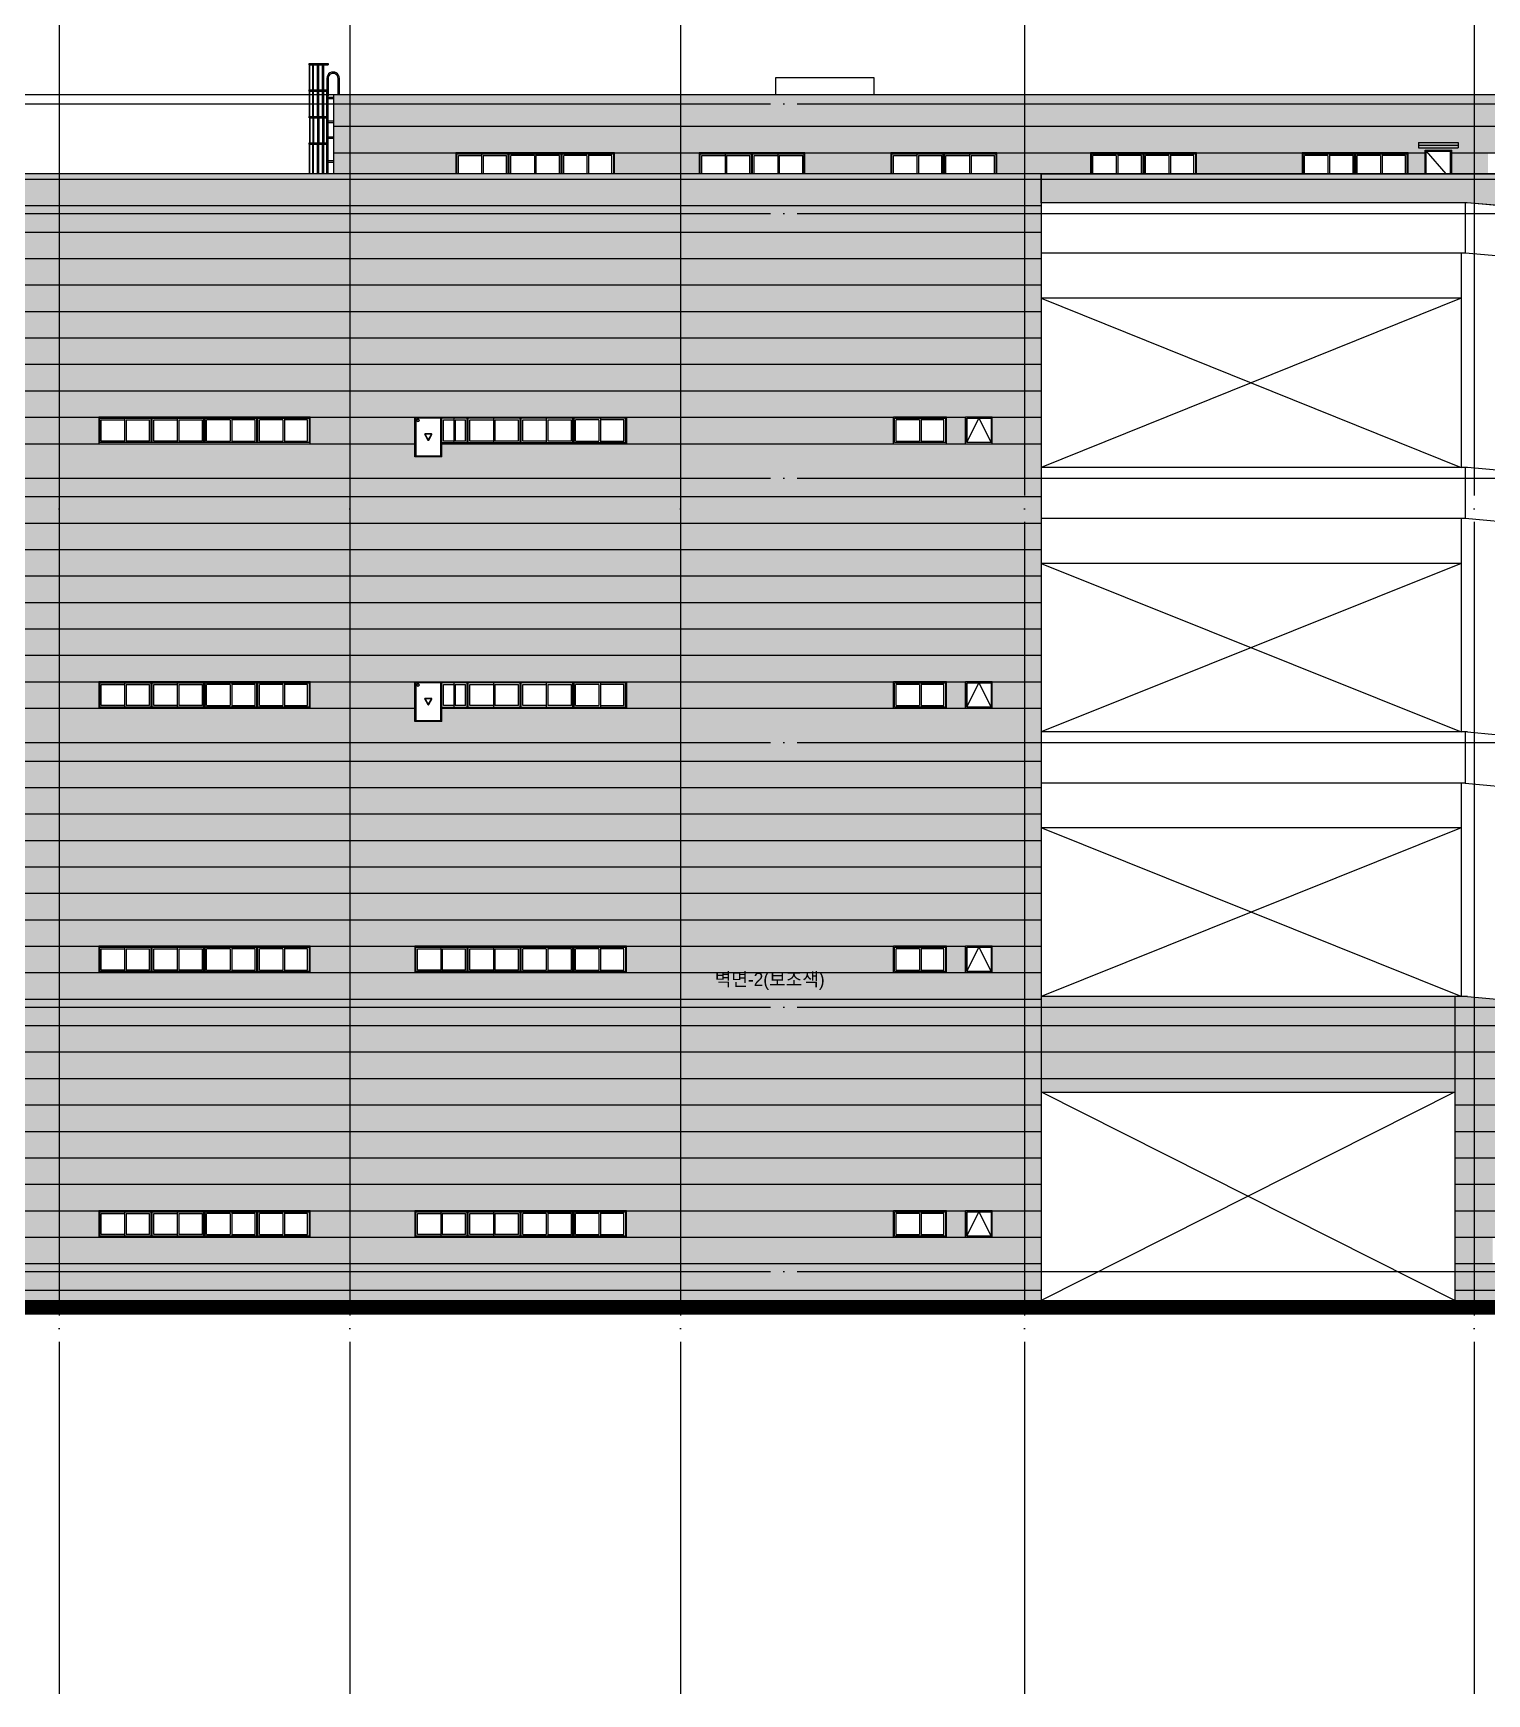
# Model space of a CAD drawing. Header units: millimetres. Extents: x 9068264 to 10076264, y 1307765 to 1705499.
# Drawn here: x 9256492 to 9311443, y 1510552 to 1573337 of the extents above; entities that cross this region are included whole.
import ezdxf
from ezdxf.enums import TextEntityAlignment as Align

# ---------------------------------------------------------------- set-up
doc = ezdxf.new("R2010")
doc.units = ezdxf.units.MM
doc.header["$LTSCALE"] = 1000
for name, pattern in [('03 단지-0902$0$HIDDEN', [0.375, 0.25, -0.125]), ('CEN', [6.2, 6, -0.1, 0, -0.1]), ('x-평면도$0$CEN', [6.2, 6, -0.1, 0, -0.1])]:
    doc.linetypes.add(name, pattern=pattern)
doc.layers.get('DEFPOINTS').update_dxf_attribs({"color": 151})
for name, color, linetype in [('A-FIN-5', 8, 'Continuous'), ('A-WAL-DRYWALL', 7, 'Continuous'), ('CEN', 1, 'CEN'), ('CON', 2, 'Continuous'), ('DOOR', 4, 'Continuous'), ('ELE-11', 7, 'Continuous'), ('ELE-8', 8, 'Continuous'), ('WID', 4, 'Continuous'), ('WIN', 4, 'Continuous'), ('x-평면도$0$A-중심선', 10, 'x-평면도$0$CEN'), ('도로체인', 6, 'Continuous')]:
    doc.layers.add(name, color=color, linetype=linetype)
for name, color, linetype, true_color in [('벽면1 (주조색)', 7, 'Continuous', 0xd3d1d2), ('벽면2 (보조색)', 7, 'Continuous', 0x888787), ('벽면3 (강조색)', 7, 'Continuous', 0x8b8871), ('벽면4 (강조색)', 7, 'Continuous', 0x575757)]:
    doc.layers.add(name, color=color, linetype=linetype, true_color=true_color)
doc.styles.add('돋움', font='')
doc.styles.get('돋움').set_extended_font_data('Dotum')

# ---------------------------------------------------------------- blocks, each defined once
blk = doc.blocks.new('AW-1')
at = {"ltscale": 0.1}
blk.add_wipeout([(0, 1000), (0, 0), (8000, 0), (8000, 1000)], dxfattribs=at).dxf.layer = 'DOOR'
at = {"layer": 'DOOR', "ltscale": 0.1}
for p, q in [((0, 1000), (0, 0)), ((8000, 1000), (0, 1000)), ((40, 960), (7960, 960)), ((40, 40), (40, 960)), ((7960, 960), (7960, 40)), ((8000, 0), (8000, 1000)), ((7960, 40), (40, 40)), ((0, 0), (8000, 0))]:
    blk.add_line(p, q, dxfattribs=at)
at = {"layer": 'DOOR', "color": 9, "ltscale": 0.1}
for p, q in [((100, 900), (980, 900)), ((100, 100), (100, 900)), ((980, 960), (980, 40)), ((1040, 900), (1920, 900)), ((1040, 900), (1040, 100)), ((1920, 100), (1920, 900)), ((1980, 40), (1980, 960)), ((2020, 40), (2020, 960)), ((2080, 900), (2970, 900)), ((2080, 100), (2080, 900)), ((2970, 960), (2970, 40)), ((3030, 900), (3920, 900)), ((3030, 900), (3030, 100)), ((3920, 100), (3920, 900)), ((3980, 40), (3980, 960)), ((4020, 40), (4020, 960)), ((4080, 100), (4080, 900)), ((4970, 900), (4080, 900)), ((4970, 900), (4970, 100)), ((5030, 960), (5030, 40)), ((5920, 900), (5030, 900)), ((5920, 100), (5920, 900)), ((5980, 40), (5980, 960)), ((6020, 40), (6020, 960)), ((6080, 100), (6080, 900)), ((6960, 900), (6080, 900)), ((6960, 900), (6960, 100)), ((7020, 960), (7020, 40)), ((7900, 900), (7020, 900)), ((7900, 100), (7900, 900)), ((980, 100), (100, 100)), ((1920, 100), (1040, 100)), ((2970, 100), (2080, 100)), ((3920, 100), (3030, 100)), ((4080, 100), (4970, 100)), ((5030, 100), (5920, 100)), ((6080, 100), (6960, 100)), ((7020, 100), (7900, 100))]:
    blk.add_line(p, q, dxfattribs=at)
blk = doc.blocks.new('RTRET')
at = {"ltscale": 0.1}
blk.add_wipeout([(131678, 216603), (130658, 216603), (130658, 217103), (123678, 217103), (123678, 218103), (131678, 218103)], dxfattribs=at).dxf.layer = 'WID'
for p, q in [((123678, 218103), (123678, 217103)), ((123678, 217103), (130658, 217103))]:
    blk.add_line(p, q)
at = {"layer": 'DOOR', "ltscale": 0.1}
for p, q in [((131678, 218103), (123678, 218103)), ((123678, 217103), (123678, 218103)), ((123718, 218063), (131638, 218063)), ((123718, 217143), (123718, 218063)), ((125658, 217143), (125658, 218063)), ((125698, 217143), (125698, 218063)), ((127658, 217143), (127658, 218063)), ((127698, 217143), (127698, 218063)), ((129658, 217143), (129658, 218063)), ((129698, 217143), (129698, 218063)), ((130658, 216603), (130658, 218063)), ((130698, 216643), (130698, 218063)), ((131638, 218063), (131638, 216643)), ((131678, 216603), (131678, 218103)), ((131678, 218103), (131678, 216603)), ((130658, 217103), (123678, 217103)), ((130658, 217143), (123718, 217143)), ((131638, 216643), (130698, 216643)), ((130658, 216603), (131678, 216603))]:
    blk.add_line(p, q, dxfattribs=at)
at = {"layer": 'DOOR', "color": 9, "ltscale": 0.1}
for p, q in [((123778, 218003), (124658, 218003)), ((123778, 217203), (123778, 218003)), ((124658, 218063), (124658, 217143)), ((124718, 218003), (125598, 218003)), ((124718, 218003), (124718, 217203)), ((125598, 217203), (125598, 218003)), ((125758, 217203), (125758, 218003)), ((126648, 218003), (125758, 218003)), ((126648, 218003), (126648, 217203)), ((126708, 218063), (126708, 217143)), ((127598, 218003), (126708, 218003)), ((127598, 217203), (127598, 218003)), ((127758, 217203), (127758, 218003)), ((128648, 218003), (127758, 218003)), ((128648, 218003), (128648, 217203)), ((128708, 218063), (128708, 217143)), ((129598, 218003), (128708, 218003)), ((129598, 217203), (129598, 218003)), ((129758, 217203), (129758, 218003)), ((130148, 218003), (129758, 218003)), ((130148, 218003), (130148, 217203)), ((130208, 218063), (130208, 217143)), ((130598, 218003), (130208, 218003)), ((130598, 217203), (130598, 218003)), ((124658, 217203), (123778, 217203)), ((125598, 217203), (124718, 217203)), ((125758, 217203), (126648, 217203)), ((126708, 217203), (127598, 217203)), ((127758, 217203), (128648, 217203)), ((128708, 217203), (129598, 217203)), ((129758, 217203), (130148, 217203)), ((130208, 217203), (130598, 217203))]:
    blk.add_line(p, q, dxfattribs=at)
at = {"layer": 'DOOR', "color": 10, "ltscale": 0.1, "elevation": 0}
for points in [[(131050, 217473), (131286, 217473, -0.575867), (131302, 217445), (131184, 217239, -0.580323), (131152, 217239), (131034, 217445, -0.575867)], [(131050, 217461), (131286, 217461, -0.575867), (131291, 217451), (131173, 217245, -0.580323), (131163, 217245), (131045, 217451, -0.575867)]]:
    blk.add_lwpolyline(points, format="xyb", close=True, dxfattribs=at)
at = {"layer": 'DOOR', "color": 10, "ltscale": 0.1}
blk.add_circle((131558, 217983), 43.8, dxfattribs=at)
at = {"layer": 'WID', "color": 1, "ltscale": 0.1}
for points in [[(131602, 217983, 1), (131514, 217983, 1)], [(131302, 217445), (131184, 217239, -0.580323), (131152, 217239), (131034, 217445, -0.575867), (131050, 217473), (131286, 217473, -0.575867)]]:
    blk.add_lwpolyline(points, format="xyb", close=True, dxfattribs=at)
blk.add_lwpolyline([(131296, 217461), (131168, 217236), (131039, 217461)], close=True, dxfattribs=at)

msp = doc.modelspace()

# ---------------------------------------------------------------- hatches: boundary and pattern name
at = {"layer": '벽면1 (주조색)'}
h = msp.add_hatch(color=256, dxfattribs=at)
h.dxf.hatch_style = 1
h.paths.add_polyline_path([(9227041.9, 1558817.6), (9227041.9, 1537267.6), (9225541.9, 1537267.6), (9225541.9, 1558817.6)], flags=16)
h.paths.add_polyline_path([(9223841.9, 1568017.6), (9280966.9, 1568017.6), (9280966.9, 1536817.6), (9223841.9, 1536817.6)])
at = {"layer": '벽면2 (보조색)'}
for points in [[(9294591.9, 1568017.6), (9280966.9, 1568017.6), (9280966.9, 1525417.6), (9294591.9, 1525417.6)], [(9280966.9, 1536817.6), (9223841.9, 1536817.6), (9223841.9, 1535417.6), (9225076.9, 1535417.6), (9225076.9, 1530417.6), (9227576.9, 1530417.6), (9227576.9, 1525417.6), (9235466.9, 1525417.6), (9280966.9, 1525417.6)]]:
    msp.add_hatch(color=256, dxfattribs=at).paths.add_polyline_path(points)
h = msp.add_hatch(color=256, dxfattribs=at)
h.paths.add_polyline_path([(9360432, 1527617.6), (9362432, 1527617.6), (9362432, 1525517.6), (9360432, 1525517.6)], flags=16)
h.paths.add_polyline_path([(9362909.3, 1528417.6), (9364465, 1528417.6), (9366020.7, 1528417.6), (9366020.7, 1525517.6), (9364465, 1525517.6), (9362909.3, 1525517.6)], flags=16)
h.paths.add_polyline_path([(9356271.3, 1527617.6), (9358392.6, 1527617.6), (9358392.6, 1525517.6), (9356271.3, 1525517.6)], flags=16)
h.paths.add_polyline_path([(9355745.8, 1527904), (9355745.8, 1527704), (9353124.4, 1527704), (9353124.4, 1527904)], flags=16)
h.paths.add_polyline_path([(9355495.8, 1525517.6), (9353374.4, 1525517.6), (9353374.4, 1527617.6), (9355495.8, 1527617.6)], flags=16)
h.paths.add_polyline_path([(9350006.7, 1525517.6), (9347006.7, 1525517.6), (9347006.7, 1527617.6), (9350006.7, 1527617.6)], flags=16)
h.paths.add_polyline_path([(9346756.7, 1527704), (9350256.7, 1527704), (9350256.7, 1527904), (9346756.7, 1527904)], flags=16)
h.paths.add_polyline_path([(9342707.9, 1530517.6), (9345707.9, 1530517.6), (9345707.9, 1525517.6), (9342707.9, 1525517.6)], flags=16)
h.paths.add_polyline_path([(9331555, 1529517.6), (9334555, 1529517.6), (9334555, 1525517.6), (9331555, 1525517.6)], flags=16)
h.paths.add_polyline_path([(9311666.9, 1526817.6), (9314667.1, 1526817.6), (9314667.1, 1527817.6), (9311666.9, 1527817.6)], flags=16)
h.paths.add_polyline_path([(9294591.9, 1536917.6), (9294591.9, 1533287.6), (9310241.9, 1533287.6), (9310241.9, 1525417.6), (9367466.8, 1525417.6), (9367466.8, 1531625.9), (9310620.9, 1536917.6)])
at = {"layer": '벽면3 (강조색)', "true_color": 0xa09583}
h = msp.add_hatch(color=252, dxfattribs=at)
h.dxf.hatch_style = 1
h.paths.add_polyline_path([(9370191.9, 1571017.6), (9267841.9, 1571017.6), (9267841.9, 1568017.6), (9272466.9, 1568017.6), (9272466.9, 1568817.6), (9278466.9, 1568817.6), (9278466.9, 1568017.6), (9281666.6, 1568017.6), (9281666.6, 1568817.5), (9285666.6, 1568817.5), (9285666.6, 1568017.6), (9288916.8, 1568017.6), (9288916.8, 1568817.6), (9292916.8, 1568817.5), (9292916.8, 1568017.6), (9296467, 1568017.6), (9296467, 1568817.6), (9300467, 1568817.6), (9300467, 1568017.6), (9304466.4, 1568017.6), (9304466.4, 1568817.6), (9308466.4, 1568817.6), (9308466.4, 1568017.6), (9309116.9, 1568017.6), (9309116.9, 1568917.6), (9310116.9, 1568917.6), (9310116.9, 1568017.6), (9311491.9, 1568017.6), (9311491.9, 1568817.6), (9313491.9, 1568817.6), (9313491.9, 1568017.6), (9314016.9, 1568017.6), (9314016.9, 1569217.6), (9319916.9, 1569217.6), (9319916.9, 1568017.6), (9325069.9, 1568017.6), (9333069.9, 1568017.6), (9350062.1, 1568017.6), (9356062.1, 1568017.6), (9362066.9, 1568017.6), (9362066.9, 1568817.6), (9364866.9, 1568817.6), (9364866.9, 1568017.6), (9370191.9, 1568017.6)])
h.paths.add_polyline_path([(9354966.9, 1568817.6), (9348966.9, 1568817.6), (9348966.9, 1569817.6), (9354966.9, 1569817.6)], flags=16)
at = {"layer": '벽면4 (강조색)'}
h = msp.add_hatch(color=250, dxfattribs=at)
h.dxf.hatch_style = 1
h.paths.add_polyline_path([(9294591.9, 1568017.6), (9294591.9, 1566917.6), (9310701.5, 1566917.6), (9367466.8, 1562094.4), (9367466.8, 1559183.9), (9367168.4, 1559209.3), (9367168.4, 1551653.7), (9367466.8, 1551625.9), (9367466.8, 1548683.2), (9367168.8, 1548711), (9367168.8, 1541653.7), (9367466.8, 1541625.9), (9367466.8, 1538683.2), (9367168.8, 1538711), (9367168.8, 1531653.7), (9367466.8, 1531625.9), (9367466.8, 1525417.6), (9381091.9, 1525417.6), (9381091.9, 1568017.6)])

# ---------------------------------------------------------------- linework, layer by layer
msp.add_lwpolyline([(9294591.9, 1568017.6), (9381091.9, 1568017.6), (9381091.9, 1525417.6), (9367466.8, 1525417.6), (9367466.8, 1531625.9), (9367168.8, 1531653.7), (9367168.8, 1538711), (9367466.8, 1538683.2), (9367466.8, 1541625.9), (9367168.8, 1541653.7), (9367168.8, 1548711), (9367466.8, 1548683.2), (9367466.8, 1551625.9), (9367168.4, 1551653.7), (9367168.4, 1559209.3), (9367466.8, 1559183.9), (9367466.8, 1562094.4), (9310701.5, 1566917.6), (9294591.9, 1566917.6), (9294591.9, 1568017.6)])
at = {"layer": 'A-FIN-5', "color": 8}
for p, q in [((9310966.9, 1571017.6), (9310966.9, 1568017.6)), ((9293966.9, 1570817.6), (9293966.9, 1568017.6)), ((9267841.9, 1569817.6), (9294591.9, 1569817.6)), ((9294591.9, 1569817.6), (9370191.9, 1569817.6)), ((9267841.9, 1568817.6), (9294591.9, 1568817.6)), ((9294591.9, 1568817.6), (9309116.9, 1568817.6)), ((9310116.9, 1568817.6), (9314016.9, 1568817.6)), ((9223841.9, 1567817.5), (9294591.9, 1567817.5)), ((9257466.9, 1568017.6), (9257466.9, 1525417.6)), ((9268466.9, 1568017.6), (9268466.9, 1525417.6)), ((9280966.9, 1568017.6), (9280966.9, 1525417.6)), ((9294591.9, 1567817.5), (9381091.9, 1567817.5)), ((9223841.9, 1566817.6), (9294591.9, 1566817.6)), ((9223841.9, 1565817.6), (9294591.9, 1565817.6)), ((9223841.9, 1564817.6), (9294591.9, 1564817.6)), ((9223841.9, 1563817.6), (9294591.9, 1563817.6)), ((9223841.9, 1562817.6), (9294591.9, 1562817.6)), ((9294591.9, 1563317.6), (9310468.8, 1556917.6)), ((9310468.8, 1563317.6), (9294591.9, 1556917.6)), ((9223841.9, 1561817.6), (9294591.9, 1561817.6)), ((9223841.9, 1560817.6), (9294591.9, 1560817.6)), ((9223841.9, 1559817.6), (9294591.9, 1559817.6)), ((9223841.9, 1558817.6), (9294591.9, 1558817.6)), ((9227041.9, 1557817.6), (9294591.9, 1557817.6)), ((9227041.9, 1555817.6), (9294591.9, 1555817.6)), ((9227041.9, 1554817.6), (9294591.9, 1554817.6)), ((9227041.9, 1553817.6), (9294591.9, 1553817.6)), ((9227041.9, 1552817.6), (9294591.9, 1552817.6)), ((9294591.9, 1553287.6), (9310468.8, 1546917.6)), ((9310468.8, 1553287.6), (9294591.9, 1546917.6)), ((9227041.9, 1551817.6), (9294591.9, 1551817.6)), ((9227041.9, 1550817.6), (9294591.9, 1550817.6)), ((9227041.9, 1549817.6), (9294591.9, 1549817.6)), ((9227041.9, 1548817.6), (9294591.9, 1548817.6)), ((9227041.9, 1547817.6), (9294591.9, 1547817.6)), ((9227041.9, 1545817.6), (9294592.3, 1545817.6)), ((9227041.9, 1544817.6), (9294592.3, 1544817.6)), ((9227041.9, 1543817.6), (9294592.3, 1543817.6)), ((9310468.8, 1543287.6), (9294591.9, 1536917.6)), ((9310468.8, 1536917.6), (9294591.9, 1543287.6)), ((9227041.9, 1542817.6), (9294591.9, 1542817.6)), ((9227041.9, 1541817.6), (9294591.9, 1541817.6)), ((9227041.9, 1540817.6), (9294591.9, 1540817.6)), ((9227041.9, 1539817.6), (9294591.9, 1539817.6)), ((9227041.9, 1538817.6), (9294591.9, 1538817.6)), ((9227041.9, 1537817.6), (9294591.9, 1537817.6)), ((9223841.9, 1536817.6), (9294591.9, 1536817.6)), ((9223841.9, 1535817.6), (9294591.9, 1535817.6)), ((9294591.9, 1535817.6), (9322508.9, 1535817.6)), ((9225076.9, 1534817.6), (9294591.9, 1534817.6)), ((9294591.9, 1534817.6), (9333234.6, 1534817.6)), ((9225076.9, 1533817.6), (9294591.9, 1533817.6)), ((9294591.9, 1533817.6), (9343960.2, 1533817.6)), ((9294591.9, 1533317.6), (9310241.9, 1525417.6)), ((9310241.9, 1533317.6), (9294591.9, 1525417.6)), ((9225076.9, 1532817.6), (9294591.9, 1532817.6)), ((9310241.9, 1532817.6), (9354685.8, 1532817.6)), ((9225076.9, 1531817.6), (9294591.9, 1531817.6)), ((9310241.9, 1531817.6), (9365411.5, 1531817.6)), ((9225076.9, 1530817.6), (9294591.9, 1530817.6)), ((9310241.9, 1530817.6), (9367466.8, 1530817.6)), ((9227576.9, 1529817.6), (9294591.9, 1529817.6)), ((9310241.9, 1529817.6), (9342707.9, 1529817.6)), ((9227576.9, 1528817.6), (9294591.9, 1528817.6)), ((9310241.9, 1528817.6), (9331555, 1528817.6)), ((9227576.9, 1527817.6), (9294591.9, 1527817.6)), ((9310241.9, 1527817.6), (9331555, 1527817.6)), ((9227576.9, 1526817.6), (9294591.9, 1526817.6)), ((9310241.9, 1526817.6), (9321041.9, 1526817.6)), ((9227576.9, 1525817.6), (9294591.9, 1525817.6)), ((9310241.9, 1525817.6), (9321041.9, 1525817.6))]:
    msp.add_line(p, q, dxfattribs=at)
at = {"layer": 'A-WAL-DRYWALL'}
for p, q in [((9284566.9, 1571017.6), (9284566.9, 1571667.6)), ((9284566.9, 1571667.6), (9288266.9, 1571667.6)), ((9288266.9, 1571667.6), (9288266.9, 1571017.6)), ((9267841.9, 1571017.6), (9370191.9, 1571017.6)), ((9267841.9, 1571017.6), (9267841.9, 1568017.6))]:
    msp.add_line(p, q, dxfattribs=at)
at = {"layer": 'CEN'}
msp.add_line((9309156.9, 1568877.6), (9309897.7, 1568017.6), dxfattribs=at)
at = {"layer": 'CON'}
for p, q in [((9294591.9, 1568017.6), (9223841.9, 1568017.6)), ((9294591.9, 1568017.6), (9294591.9, 1525417.6)), ((9381091.9, 1568017.6), (9294591.9, 1568017.6)), ((9304518.3, 1568017.6), (9304768.3, 1568017.6)), ((9310701.5, 1566917.6), (9294591.9, 1566917.6)), ((9310620.9, 1566917.6), (9310620.9, 1565017.6)), ((9367466.8, 1562094.4), (9310701.5, 1566917.6)), ((9310620.9, 1565017.6), (9294591.9, 1565017.6)), ((9367466.8, 1560187.6), (9310620.9, 1565017.6)), ((9310468.8, 1563317.6), (9294591.9, 1563317.6)), ((9310710.7, 1556917.6), (9294591.9, 1556917.6)), ((9310620.9, 1556917.6), (9310620.9, 1554987.6)), ((9367466.8, 1551625.9), (9310710.7, 1556917.6)), ((9310620.9, 1554987.6), (9294591.9, 1554987.6)), ((9367466.8, 1549687.6), (9310620.9, 1554987.6)), ((9310468.8, 1553287.6), (9294591.9, 1553287.6)), ((9310710.7, 1546917.6), (9294591.9, 1546917.6)), ((9294591.9, 1546817.5), (9294591.9, 1543317.5)), ((9310620.9, 1546917.6), (9310620.9, 1544987.6)), ((9310710.7, 1546917.6), (9367466.8, 1541625.9)), ((9310620.9, 1544987.6), (9294591.9, 1544987.6)), ((9310620.9, 1544987.6), (9367466.8, 1539687.6)), ((9294591.9, 1543917.5), (9294591.9, 1543317.5)), ((9310468.8, 1543287.6), (9294591.9, 1543287.6)), ((9310710.7, 1536917.6), (9294591.9, 1536917.6)), ((9310241.9, 1525417.6), (9310241.9, 1536917.6)), ((9310710.7, 1536917.6), (9367466.8, 1531625.9)), ((9310241.9, 1533287.6), (9294591.9, 1533287.6))]:
    msp.add_line(p, q, dxfattribs=at)
for points in [[(9199260.9, 1542867.3), (9201696, 1543217.6), (9202417.7, 1542542.8), (9203728.3, 1541317.6), (9205087.5, 1540317.6), (9208021.3, 1537692.5), (9212255.8, 1535977.6), (9222894.3, 1535977.6), (9222894.3, 1535417.6), (9225076.9, 1535417.6), (9225076.9, 1530417.6), (9227576.9, 1530417.6), (9227576.9, 1525417.6), (9388239.8, 1525417.6), (9388249.6, 1535947.6), (9388672.3, 1535947.6), (9398173.3, 1529707.6), (9412482.1, 1524897.6), (9462894.1, 1524897.6)], [(9199268, 1542817.8), (9201679.4, 1543164.6), (9202383.6, 1542506.3), (9203696.3, 1541279), (9205055.9, 1540278.7), (9207994.5, 1537649.5), (9212246, 1535927.6), (9222844.3, 1535927.6), (9222844.3, 1535367.6), (9225026.9, 1535367.6), (9225026.9, 1530367.6), (9227526.9, 1530367.6), (9227526.9, 1525367.6), (9388289.7, 1525367.6), (9388299.5, 1535897.6), (9388657.3, 1535897.6), (9398151.2, 1529662.2), (9412473.9, 1524847.6), (9462894.1, 1524847.6)], [(9199275.1, 1542768.3), (9201662.8, 1543111.7), (9202349.4, 1542469.8), (9203664.3, 1541240.5), (9205024.4, 1540239.8), (9207967.7, 1537606.4), (9212236.3, 1535877.6), (9222794.3, 1535877.6), (9222794.3, 1535317.6), (9224976.9, 1535317.6), (9224976.9, 1530317.6), (9227476.9, 1530317.6), (9227476.9, 1525317.6), (9388339.7, 1525317.6), (9388349.5, 1535847.6), (9388642.4, 1535847.6), (9398129.2, 1529616.9), (9412465.8, 1524797.6), (9462894.1, 1524797.6)], [(9199282.3, 1542718.8), (9201646.2, 1543058.8), (9202315.3, 1542433.3), (9203632.3, 1541202), (9204992.8, 1540201), (9207940.8, 1537563.3), (9212226.6, 1535827.6), (9222744.3, 1535827.6), (9222744.3, 1535267.6), (9224926.9, 1535267.6), (9224926.9, 1530267.6), (9227426.9, 1530267.6), (9227426.9, 1525267.6), (9388389.7, 1525267.6), (9388399.4, 1535797.6), (9388627.4, 1535797.6), (9398107.1, 1529571.5), (9412457.6, 1524747.6), (9462894.1, 1524747.6)], [(9199289.4, 1542669.3), (9201629.5, 1543005.9), (9202281.1, 1542396.7), (9203600.3, 1541163.4), (9204961.3, 1540162.1), (9207914, 1537520.3), (9212216.8, 1535777.6), (9222694.3, 1535777.6), (9222694.3, 1535217.6), (9224876.9, 1535217.6), (9224876.9, 1530217.6), (9227376.9, 1530217.6), (9227376.9, 1525217.6), (9388439.6, 1525217.6), (9388449.4, 1535747.6), (9388612.5, 1535747.6), (9398085.1, 1529526.2), (9412449.4, 1524697.6), (9462894.1, 1524697.6)], [(9199296.5, 1542619.9), (9201612.9, 1542953), (9202247, 1542360.2), (9203568.3, 1541124.9), (9204929.7, 1540123.3), (9207887.1, 1537477.2), (9212207.1, 1535727.6), (9222644.3, 1535727.6), (9222644.3, 1535167.6), (9224826.9, 1535167.6), (9224826.9, 1530167.6), (9227326.9, 1530167.6), (9227326.9, 1525167.6), (9388489.6, 1525167.6), (9388499.4, 1535697.6), (9388597.5, 1535697.6), (9398063, 1529480.9), (9412441.2, 1524647.6), (9462894.1, 1524647.6)], [(9199303.6, 1542570.4), (9201596.3, 1542900.1), (9202212.8, 1542323.7), (9203536.3, 1541086.4), (9204898.2, 1540084.4), (9207860.3, 1537434.1), (9212197.3, 1535677.6), (9222594.3, 1535677.6), (9222594.3, 1535117.6), (9224776.9, 1535117.6), (9224776.9, 1530117.6), (9227276.9, 1530117.6), (9227276.9, 1525117.6), (9388539.5, 1525117.6), (9388549.3, 1535647.6), (9388582.6, 1535647.6), (9398041, 1529435.5), (9412433, 1524597.6), (9462894.1, 1524597.6)], [(9199310.7, 1542520.9), (9201579.7, 1542847.2), (9202178.7, 1542287.2), (9203504.3, 1541047.8), (9204866.6, 1540045.6), (9207833.4, 1537391), (9212187.6, 1535627.6), (9222544.3, 1535627.6), (9222544.3, 1535067.6), (9224726.9, 1535067.6), (9224726.9, 1530067.6), (9227226.9, 1530067.6), (9227226.9, 1525067.6), (9388589.5, 1525067.6), (9388599.2, 1535576.8), (9398018.9, 1529390.2), (9412424.9, 1524547.6), (9462894.1, 1524547.6)], [(9199317.9, 1542471.4), (9201563, 1542794.3), (9202144.6, 1542250.6), (9203472.3, 1541009.3), (9204835, 1540006.7), (9207806.6, 1537348), (9212177.9, 1535577.6), (9222494.3, 1535577.6), (9222494.3, 1535017.6), (9224676.9, 1535017.6), (9224676.9, 1530017.6), (9227176.9, 1530017.6), (9227176.9, 1525017.6), (9388639.4, 1525017.6), (9388649.2, 1535484.2), (9397996.9, 1529344.9), (9412416.7, 1524497.6), (9462894.1, 1524497.6)], [(9199325, 1542421.9), (9201546.4, 1542741.4), (9202110.4, 1542214.1), (9203440.3, 1540970.8), (9204803.5, 1539967.8), (9207779.7, 1537304.9), (9212168.1, 1535527.6), (9222444.3, 1535527.6), (9222444.3, 1534967.6), (9224626.9, 1534967.6), (9224626.9, 1529967.6), (9227126.9, 1529967.6), (9227126.9, 1524967.6), (9388689.4, 1524967.6), (9388699.1, 1535391.6), (9397974.8, 1529299.5), (9412408.5, 1524447.6), (9462894.1, 1524447.6)], [(9199332.1, 1542372.4), (9201529.8, 1542688.5), (9202076.3, 1542177.6), (9203408.3, 1540932.2), (9204771.9, 1539929), (9207752.9, 1537261.8), (9212158.4, 1535477.6), (9222394.3, 1535477.6), (9222394.3, 1534917.6), (9224576.9, 1534917.6), (9224576.9, 1529917.6), (9227076.9, 1529917.6), (9227076.9, 1524917.6), (9388739.3, 1524917.6), (9388749, 1535299), (9397952.8, 1529254.2), (9412400.3, 1524397.6), (9462894.1, 1524397.6)]]:
    msp.add_lwpolyline(points, dxfattribs=at)
at = {"layer": 'DOOR', "ltscale": 0.1}
for p, q in [((9272466.9, 1568817.6), (9272466.9, 1568017.6)), ((9278466.9, 1568817.6), (9272466.9, 1568817.6)), ((9272506.9, 1568777.6), (9278426.9, 1568777.6)), ((9272506.9, 1568017.6), (9272506.9, 1568777.6)), ((9278426.9, 1568777.6), (9278426.9, 1568017.6)), ((9278466.9, 1568017.6), (9278466.9, 1568817.6)), ((9281666.6, 1568817.6), (9281666.6, 1568017.6)), ((9285666.6, 1568817.6), (9281666.6, 1568817.6)), ((9281706.6, 1568777.6), (9285626.6, 1568777.6)), ((9281706.6, 1568017.6), (9281706.6, 1568777.6)), ((9285626.6, 1568777.6), (9285626.6, 1568017.6)), ((9285666.6, 1568017.6), (9285666.6, 1568817.6)), ((9288916.8, 1568817.6), (9288916.8, 1568017.6)), ((9292916.8, 1568817.6), (9288916.8, 1568817.6)), ((9288956.8, 1568777.6), (9292876.8, 1568777.6)), ((9288956.8, 1568017.6), (9288956.8, 1568777.6)), ((9292876.8, 1568777.6), (9292876.8, 1568017.6)), ((9292916.8, 1568017.6), (9292916.8, 1568817.6)), ((9296467, 1568817.6), (9296467, 1568017.6)), ((9300467, 1568817.6), (9296467, 1568817.6)), ((9296507, 1568777.6), (9300427, 1568777.6)), ((9296507, 1568017.6), (9296507, 1568777.6)), ((9300427, 1568777.6), (9300427, 1568017.6)), ((9300467, 1568017.6), (9300467, 1568817.6)), ((9304466.4, 1568817.6), (9304466.4, 1568017.6)), ((9308466.4, 1568817.6), (9304466.4, 1568817.6)), ((9304506.4, 1568777.6), (9308426.4, 1568777.6)), ((9304506.4, 1568017.6), (9304506.4, 1568777.6)), ((9308426.4, 1568777.6), (9308426.4, 1568017.6)), ((9308466.4, 1568017.6), (9308466.4, 1568817.6))]:
    msp.add_line(p, q, dxfattribs=at)
at = {"layer": 'DOOR', "color": 9, "ltscale": 0.1}
for p, q in [((9272566.9, 1568717.6), (9273436.9, 1568717.6)), ((9272566.9, 1568017.6), (9272566.9, 1568717.6)), ((9273436.9, 1568777.6), (9273436.9, 1568017.6)), ((9273496.9, 1568717.6), (9274386.9, 1568717.6)), ((9273496.9, 1568717.6), (9273496.9, 1568017.6)), ((9274386.9, 1568017.6), (9274386.9, 1568717.6)), ((9274446.9, 1568017.6), (9274446.9, 1568777.6)), ((9274486.9, 1568017.6), (9274486.9, 1568777.6)), ((9274546.9, 1568017.6), (9274546.9, 1568717.6)), ((9275436.9, 1568717.6), (9274546.9, 1568717.6)), ((9275436.9, 1568717.6), (9275436.9, 1568017.6)), ((9275496.9, 1568777.6), (9275496.9, 1568017.6)), ((9276386.9, 1568717.6), (9275496.9, 1568717.6)), ((9276386.9, 1568017.6), (9276386.9, 1568717.6)), ((9276446.9, 1568017.6), (9276446.9, 1568777.6)), ((9276486.9, 1568017.6), (9276486.9, 1568777.6)), ((9276546.9, 1568017.6), (9276546.9, 1568717.6)), ((9277426.9, 1568717.6), (9276546.9, 1568717.6)), ((9277426.9, 1568717.6), (9277426.9, 1568017.6)), ((9277486.9, 1568777.6), (9277486.9, 1568017.6)), ((9278366.9, 1568717.6), (9277486.9, 1568717.6)), ((9278366.9, 1568017.6), (9278366.9, 1568717.6)), ((9281766.6, 1568717.6), (9282646.6, 1568717.6)), ((9281766.6, 1568017.6), (9281766.6, 1568717.6)), ((9282646.6, 1568777.6), (9282646.6, 1568017.6)), ((9282706.6, 1568717.6), (9283586.6, 1568717.6)), ((9282706.6, 1568717.6), (9282706.6, 1568017.6)), ((9283586.6, 1568017.6), (9283586.6, 1568717.6)), ((9283646.6, 1568017.6), (9283646.6, 1568777.6)), ((9283686.6, 1568017.6), (9283686.6, 1568777.6)), ((9283746.6, 1568717.6), (9284636.6, 1568717.6)), ((9283746.6, 1568017.6), (9283746.6, 1568717.6)), ((9284636.6, 1568777.6), (9284636.6, 1568017.6)), ((9284696.6, 1568717.6), (9285586.6, 1568717.6)), ((9284696.6, 1568717.6), (9284696.6, 1568017.6)), ((9285586.6, 1568017.6), (9285586.6, 1568717.6)), ((9289016.8, 1568717.6), (9289896.8, 1568717.6)), ((9289016.8, 1568017.6), (9289016.8, 1568717.6)), ((9289896.8, 1568777.6), (9289896.8, 1568017.6)), ((9289956.8, 1568717.6), (9290836.8, 1568717.6)), ((9289956.8, 1568717.6), (9289956.8, 1568017.6)), ((9290836.8, 1568017.6), (9290836.8, 1568717.6)), ((9290896.8, 1568017.6), (9290896.8, 1568777.6)), ((9290936.8, 1568017.6), (9290936.8, 1568777.6)), ((9290996.8, 1568717.6), (9291886.8, 1568717.6)), ((9290996.8, 1568017.6), (9290996.8, 1568717.6)), ((9291886.8, 1568777.6), (9291886.8, 1568017.6)), ((9291946.8, 1568717.6), (9292836.8, 1568717.6)), ((9291946.8, 1568717.6), (9291946.8, 1568017.6)), ((9292836.8, 1568017.6), (9292836.8, 1568717.6)), ((9296547, 1568017.6), (9296547, 1568717.6)), ((9297437, 1568717.6), (9296547, 1568717.6)), ((9297437, 1568717.6), (9297437, 1568017.6)), ((9297497, 1568777.6), (9297497, 1568017.6)), ((9298387, 1568717.6), (9297497, 1568717.6)), ((9298387, 1568017.6), (9298387, 1568717.6)), ((9298447, 1568017.6), (9298447, 1568777.6)), ((9298487, 1568017.6), (9298487, 1568777.6)), ((9298547, 1568017.6), (9298547, 1568717.6)), ((9299427, 1568717.6), (9298547, 1568717.6)), ((9299427, 1568717.6), (9299427, 1568017.6)), ((9299487, 1568777.6), (9299487, 1568017.6)), ((9300367, 1568717.6), (9299487, 1568717.6)), ((9300367, 1568017.6), (9300367, 1568717.6)), ((9304546.4, 1568017.6), (9304546.4, 1568717.6)), ((9305436.4, 1568717.6), (9304546.4, 1568717.6)), ((9305436.4, 1568717.6), (9305436.4, 1568017.6)), ((9305496.4, 1568777.6), (9305496.4, 1568017.6)), ((9306386.4, 1568717.6), (9305496.4, 1568717.6)), ((9306386.4, 1568017.6), (9306386.4, 1568717.6)), ((9306446.4, 1568017.6), (9306446.4, 1568777.6)), ((9306486.4, 1568017.6), (9306486.4, 1568777.6)), ((9306546.4, 1568017.6), (9306546.4, 1568717.6)), ((9307426.4, 1568717.6), (9306546.4, 1568717.6)), ((9307426.4, 1568717.6), (9307426.4, 1568017.6)), ((9307486.4, 1568777.6), (9307486.4, 1568017.6)), ((9308366.4, 1568717.6), (9307486.4, 1568717.6)), ((9308366.4, 1568017.6), (9308366.4, 1568717.6))]:
    msp.add_line(p, q, dxfattribs=at)
at = {"layer": 'DOOR', "color": 4}
for p, q in [((9309116.9, 1568917.6), (9310116.9, 1568917.6)), ((9309116.9, 1568017.6), (9309116.9, 1568917.6)), ((9309156.9, 1568877.6), (9310076.9, 1568877.6)), ((9309156.9, 1568017.6), (9309156.9, 1568877.6)), ((9310076.9, 1568017.6), (9310076.9, 1568877.6)), ((9310116.9, 1568017.6), (9310116.9, 1568917.6))]:
    msp.add_line(p, q, dxfattribs=at)
at = {"layer": 'ELE-11'}
for p, q in [((9308866.9, 1569204), (9308866.9, 1569004)), ((9308866.9, 1569204), (9310366.9, 1569204)), ((9308866.9, 1569104), (9310366.9, 1569104)), ((9308866.9, 1569004), (9310366.9, 1569004)), ((9310366.9, 1569204), (9310366.9, 1569004))]:
    msp.add_line(p, q, dxfattribs=at)
at = {"layer": 'ELE-8'}
for p, q in [((9266929.9, 1572142.6), (9266929.9, 1572192.6)), ((9266929.9, 1572192.6), (9267641.9, 1572192.6)), ((9266929.9, 1572142.6), (9267641.9, 1572142.6)), ((9266938.9, 1571192.6), (9266938.9, 1572142.6)), ((9266950.9, 1571192.6), (9266950.9, 1572142.6)), ((9267063.3, 1571192.6), (9267063.3, 1572142.6)), ((9267088.3, 1571192.6), (9267088.3, 1572142.6)), ((9267244.9, 1571192.6), (9267244.9, 1572142.6)), ((9267294.9, 1571192.6), (9267294.9, 1572142.6)), ((9267424.9, 1571192.6), (9267424.9, 1572142.6)), ((9267474.9, 1571192.6), (9267474.9, 1572142.6)), ((9267641.9, 1572192.6), (9267641.9, 1572142.6)), ((9267641.9, 1568017.6), (9267641.9, 1571629.6)), ((9266929.9, 1571142.6), (9266929.9, 1571192.6)), ((9266929.9, 1571192.6), (9267641.9, 1571192.6)), ((9266929.9, 1571142.6), (9267641.9, 1571142.6)), ((9266938.9, 1570192.6), (9266938.9, 1571142.6)), ((9266950.9, 1570192.6), (9266950.9, 1571142.6)), ((9267063.3, 1570192.6), (9267063.3, 1571142.6)), ((9267088.3, 1570192.6), (9267088.3, 1571142.6)), ((9267244.9, 1570192.6), (9267244.9, 1571142.6)), ((9267294.9, 1570192.6), (9267294.9, 1571142.6)), ((9267424.9, 1570192.6), (9267424.9, 1571142.6)), ((9267474.9, 1570192.6), (9267474.9, 1571142.6)), ((9267591.9, 1570192.6), (9267591.9, 1571142.6)), ((9267641.9, 1570922.6), (9267841.9, 1570922.6)), ((9267641.9, 1570862.6), (9267841.9, 1570862.6)), ((9266929.9, 1570142.6), (9266929.9, 1570192.6)), ((9266929.9, 1570192.6), (9267641.9, 1570192.6)), ((9266929.9, 1570142.6), (9267641.9, 1570142.6)), ((9266938.9, 1570142.6), (9266938.9, 1569192.6)), ((9266950.9, 1570142.6), (9266950.9, 1569192.6)), ((9267063.3, 1570142.6), (9267063.3, 1569192.6)), ((9267088.3, 1570142.6), (9267088.3, 1569192.6)), ((9267244.9, 1570142.6), (9267244.9, 1569192.6)), ((9267294.9, 1570142.6), (9267294.9, 1569192.6)), ((9267424.9, 1570142.6), (9267424.9, 1569192.6)), ((9267474.9, 1570142.6), (9267474.9, 1569192.6)), ((9267591.9, 1569192.6), (9267591.9, 1570142.6)), ((9267641.9, 1570022.6), (9267841.9, 1570022.6)), ((9267641.9, 1569962.6), (9267841.9, 1569962.6)), ((9266929.9, 1569142.6), (9266929.9, 1569192.6)), ((9266929.9, 1569192.6), (9267641.9, 1569192.6)), ((9266929.9, 1569142.6), (9267641.9, 1569142.6)), ((9266938.9, 1568017.6), (9266938.9, 1569142.6)), ((9266950.9, 1568017.6), (9266950.9, 1569142.6)), ((9267063.3, 1568017.6), (9267063.3, 1569142.6)), ((9267088.3, 1568017.6), (9267088.3, 1569142.6)), ((9267244.9, 1568017.6), (9267244.9, 1569142.6)), ((9267294.9, 1568017.6), (9267294.9, 1569142.6)), ((9267424.9, 1568017.6), (9267424.9, 1569142.6)), ((9267474.9, 1568017.6), (9267474.9, 1569142.6)), ((9267591.9, 1568017.6), (9267591.9, 1569142.6)), ((9267641.9, 1569422.6), (9267841.9, 1569422.6)), ((9267641.9, 1569362.6), (9267841.9, 1569362.6)), ((9267641.9, 1568522.6), (9267841.9, 1568522.6)), ((9267641.9, 1568462.6), (9267841.9, 1568462.6))]:
    msp.add_line(p, q, dxfattribs=at)
for points in [[(9268066.9, 1571017.6), (9268066.9, 1571629.6, 1.0021053), (9267591.9, 1571629.6), (9267591.9, 1571192.6)], [(9268016.9, 1571017.6), (9268016.9, 1571629.6, 1.0026667), (9267641.9, 1571629.6), (9267641.9, 1570967.6)]]:
    msp.add_lwpolyline(points, format="xyb", dxfattribs=at)
for centre in [(9267616.9, 1571001.7), (9267616.9, 1570701.7), (9267616.9, 1570401.7), (9267616.9, 1570101.7), (9267616.9, 1569501.7), (9267616.9, 1568901.7), (9267616.9, 1568601.7), (9267616.9, 1568310.9)]:
    msp.add_circle(centre, 12.5, dxfattribs=at)
msp.add_arc((9267616.9, 1569201.7), 12.5, 312.845239, 227.154761, dxfattribs=at)
at = {"layer": 'WIN'}
for p, q in [((9310468.8, 1565017.6), (9310468.8, 1556917.6)), ((9310468.8, 1554987.6), (9310468.8, 1546917.6)), ((9310468.8, 1544987.6), (9310468.8, 1536917.6))]:
    msp.add_line(p, q, dxfattribs=at)
at = {"layer": 'x-평면도$0$A-중심선', "ltscale": 5}
for p, q in [((9257466.9, 1585858), (9257466.9, 1510552.2)), ((9268466.9, 1585858), (9268466.9, 1510552.2)), ((9280966.9, 1585858), (9280966.9, 1510552.2)), ((9293966.9, 1585858), (9293966.9, 1510552.2)), ((9310966.9, 1585858), (9310966.9, 1510552.2)), ((9161366.7, 1571017.6), (9462194, 1571017.6)), ((9161366.7, 1570667.6), (9462194, 1570667.6)), ((9161366.7, 1566517.6), (9462194, 1566517.6)), ((9161366.7, 1556517.6), (9462194, 1556517.6)), ((9161366.7, 1546517.6), (9462194, 1546517.6)), ((9161366.7, 1536517.6), (9462194, 1536517.6)), ((9161366.7, 1526517.6), (9462194, 1526517.6))]:
    msp.add_line(p, q, dxfattribs=at)
at = {"layer": '도로체인', "linetype": '03 단지-0902$0$HIDDEN', "ltscale": 10}
msp.add_line((9186072.1, 1571017.6), (9462236.5, 1571017.6), dxfattribs=at)

# ---------------------------------------------------------------- texts
at = {"layer": 'DEFPOINTS', "style": '돋움'}
msp.add_text('벽면-2(보조색)', height=500, rotation=360, dxfattribs=at).set_placement((9282256.6, 1537165.3), align=Align.BOTTOM_LEFT)

# ---------------------------------------------------------------- next in the draw order: block references
at = {"ltscale": 0.1}
for p in [(9258966.9, 1557817.6), (9258966.9, 1547817.6), (9258966.9, 1537817.6), (9270916.9, 1537817.6), (9258966.9, 1527817.6), (9270916.9, 1527817.6)]:
    msp.add_blockref('AW-1', p, dxfattribs=at)
at = {"layer": 'WID', "color": 1, "xscale": -1}
for p in [(9402594.8, 1340714.3), (9402594.8, 1330714.3)]:
    msp.add_blockref('RTRET', p, dxfattribs=at)

# ---------------------------------------------------------------- next in the draw order: wipeouts: each hides what was drawn before it
for points in [[(9289016.9, 1558817.6), (9291016.9, 1558817.6), (9291016.9, 1557817.6), (9289016.9, 1557817.6)], [(9291741.9, 1558817.6), (9292741.9, 1558817.6), (9292741.9, 1557817.6), (9291741.9, 1557817.6)], [(9289016.9, 1548817.6), (9291016.9, 1548817.6), (9291016.9, 1547817.6), (9289016.9, 1547817.6)], [(9291741.9, 1548817.6), (9292741.9, 1548817.6), (9292741.9, 1547817.6), (9291741.9, 1547817.6)], [(9289016.9, 1538817.6), (9291016.9, 1538817.6), (9291016.9, 1537817.6), (9289016.9, 1537817.6)], [(9291741.9, 1538817.6), (9292741.9, 1538817.6), (9292741.9, 1537817.6), (9291741.9, 1537817.6)], [(9289016.9, 1528817.6), (9291016.9, 1528817.6), (9291016.9, 1527817.6), (9289016.9, 1527817.6)], [(9291741.9, 1528817.6), (9292741.9, 1528817.6), (9292741.9, 1527817.6), (9291741.9, 1527817.6)]]:
    msp.add_wipeout(points).dxf.layer = 'DOOR'

# ---------------------------------------------------------------- next in the draw order: linework, layer by layer
at = {"layer": 'DOOR', "ltscale": 0.1}
for p, q in [((9291016.9, 1558817.6), (9289016.9, 1558817.6)), ((9289016.9, 1557817.6), (9289016.9, 1558817.6)), ((9289056.9, 1558777.6), (9290976.9, 1558777.6)), ((9289056.9, 1557857.6), (9289056.9, 1558777.6)), ((9290976.9, 1558777.6), (9290976.9, 1557857.6)), ((9291016.9, 1557817.6), (9291016.9, 1558817.6)), ((9292741.9, 1558817.6), (9291741.9, 1558817.6)), ((9291741.9, 1557817.6), (9291741.9, 1558817.6)), ((9291781.9, 1558777.6), (9292701.9, 1558777.6)), ((9291781.9, 1557857.6), (9291781.9, 1558777.6)), ((9291781.9, 1557857.6), (9292241.9, 1558777.6)), ((9292241.9, 1558777.6), (9292701.9, 1557857.6)), ((9292701.9, 1558777.6), (9292701.9, 1557857.6)), ((9292741.9, 1557817.6), (9292741.9, 1558817.6)), ((9289016.9, 1557817.6), (9291016.9, 1557817.6)), ((9290976.9, 1557857.6), (9289056.9, 1557857.6)), ((9291741.9, 1557817.6), (9292741.9, 1557817.6)), ((9292701.9, 1557857.6), (9291781.9, 1557857.6)), ((9291016.9, 1548817.6), (9289016.9, 1548817.6)), ((9289016.9, 1547817.6), (9289016.9, 1548817.6)), ((9289056.9, 1548777.6), (9290976.9, 1548777.6)), ((9289056.9, 1547857.6), (9289056.9, 1548777.6)), ((9290976.9, 1548777.6), (9290976.9, 1547857.6)), ((9291016.9, 1547817.6), (9291016.9, 1548817.6)), ((9292741.9, 1548817.6), (9291741.9, 1548817.6)), ((9291741.9, 1547817.6), (9291741.9, 1548817.6)), ((9291781.9, 1547857.6), (9291781.9, 1548777.6)), ((9291781.9, 1548777.6), (9292701.9, 1548777.6)), ((9291781.9, 1547857.6), (9292241.9, 1548777.6)), ((9292241.9, 1548777.6), (9292701.9, 1547857.6)), ((9292701.9, 1548777.6), (9292701.9, 1547857.6)), ((9292741.9, 1547817.6), (9292741.9, 1548817.6)), ((9289016.9, 1547817.6), (9291016.9, 1547817.6)), ((9290976.9, 1547857.6), (9289056.9, 1547857.6)), ((9291741.9, 1547817.6), (9292741.9, 1547817.6)), ((9292701.9, 1547857.6), (9291781.9, 1547857.6)), ((9291016.9, 1538817.6), (9289016.9, 1538817.6)), ((9289016.9, 1537817.6), (9289016.9, 1538817.6)), ((9289056.9, 1538777.6), (9290976.9, 1538777.6)), ((9289056.9, 1537857.6), (9289056.9, 1538777.6)), ((9290976.9, 1538777.6), (9290976.9, 1537857.6)), ((9291016.9, 1537817.6), (9291016.9, 1538817.6)), ((9292741.9, 1538817.6), (9291741.9, 1538817.6)), ((9291741.9, 1537817.6), (9291741.9, 1538817.6)), ((9291781.9, 1538777.6), (9292701.9, 1538777.6)), ((9291781.9, 1537857.6), (9291781.9, 1538777.6)), ((9291781.9, 1537857.6), (9292241.9, 1538777.6)), ((9292241.9, 1538777.6), (9292701.9, 1537857.6)), ((9292701.9, 1538777.6), (9292701.9, 1537857.6)), ((9292741.9, 1537817.6), (9292741.9, 1538817.6)), ((9289016.9, 1537817.6), (9291016.9, 1537817.6)), ((9290976.9, 1537857.6), (9289056.9, 1537857.6)), ((9291741.9, 1537817.6), (9292741.9, 1537817.6)), ((9292701.9, 1537857.6), (9291781.9, 1537857.6)), ((9291016.9, 1528817.6), (9289016.9, 1528817.6)), ((9289016.9, 1527817.6), (9289016.9, 1528817.6)), ((9291016.9, 1527817.6), (9291016.9, 1528817.6)), ((9292741.9, 1528817.6), (9291741.9, 1528817.6)), ((9291741.9, 1527817.6), (9291741.9, 1528817.6)), ((9292741.9, 1527817.6), (9292741.9, 1528817.6)), ((9289056.9, 1527857.6), (9289056.9, 1528777.6)), ((9289056.9, 1528777.6), (9290976.9, 1528777.6)), ((9290976.9, 1528777.6), (9290976.9, 1527857.6)), ((9291781.9, 1528777.6), (9292701.9, 1528777.6)), ((9291781.9, 1527857.6), (9291781.9, 1528777.6)), ((9291781.9, 1527857.6), (9292241.9, 1528777.6)), ((9292241.9, 1528777.6), (9292701.9, 1527857.6)), ((9292701.9, 1528777.6), (9292701.9, 1527857.6)), ((9289016.9, 1527817.6), (9291016.9, 1527817.6)), ((9290976.9, 1527857.6), (9289056.9, 1527857.6)), ((9291741.9, 1527817.6), (9292741.9, 1527817.6)), ((9292701.9, 1527857.6), (9291781.9, 1527857.6))]:
    msp.add_line(p, q, dxfattribs=at)
at = {"layer": 'DOOR', "color": 9, "ltscale": 0.1}
for p, q in [((9289996.9, 1558717.6), (9289116.9, 1558717.6)), ((9289116.9, 1557917.6), (9289116.9, 1558717.6)), ((9289996.9, 1558717.6), (9289996.9, 1557917.6)), ((9290056.9, 1558777.6), (9290056.9, 1557857.6)), ((9290916.9, 1558717.6), (9290056.9, 1558717.6)), ((9290916.9, 1557917.6), (9290916.9, 1558717.6)), ((9291781.9, 1558777.6), (9291781.9, 1557857.6)), ((9289116.9, 1557917.6), (9289996.9, 1557917.6)), ((9290056.9, 1557917.6), (9290916.9, 1557917.6)), ((9289116.9, 1547917.6), (9289116.9, 1548717.6)), ((9289996.9, 1548717.6), (9289116.9, 1548717.6)), ((9289996.9, 1548717.6), (9289996.9, 1547917.6)), ((9290056.9, 1548777.6), (9290056.9, 1547857.6)), ((9290916.9, 1548717.6), (9290056.9, 1548717.6)), ((9290916.9, 1547917.6), (9290916.9, 1548717.6)), ((9291781.9, 1548777.6), (9291781.9, 1547857.6)), ((9289116.9, 1547917.6), (9289996.9, 1547917.6)), ((9290056.9, 1547917.6), (9290916.9, 1547917.6)), ((9289996.9, 1538717.6), (9289116.9, 1538717.6)), ((9289116.9, 1537917.6), (9289116.9, 1538717.6)), ((9289996.9, 1538717.6), (9289996.9, 1537917.6)), ((9290056.9, 1538777.6), (9290056.9, 1537857.6)), ((9290916.9, 1538717.6), (9290056.9, 1538717.6)), ((9290916.9, 1537917.6), (9290916.9, 1538717.6)), ((9291781.9, 1538777.6), (9291781.9, 1537857.6)), ((9289116.9, 1537917.6), (9289996.9, 1537917.6)), ((9290056.9, 1537917.6), (9290916.9, 1537917.6)), ((9289116.9, 1527917.6), (9289116.9, 1528717.6)), ((9289996.9, 1528717.6), (9289116.9, 1528717.6)), ((9289996.9, 1528717.6), (9289996.9, 1527917.6)), ((9290056.9, 1528777.6), (9290056.9, 1527857.6)), ((9290916.9, 1528717.6), (9290056.9, 1528717.6)), ((9290916.9, 1527917.6), (9290916.9, 1528717.6)), ((9291781.9, 1528777.6), (9291781.9, 1527857.6)), ((9289116.9, 1527917.6), (9289996.9, 1527917.6)), ((9290056.9, 1527917.6), (9290916.9, 1527917.6))]:
    msp.add_line(p, q, dxfattribs=at)

doc.saveas('drawing.dxf')
